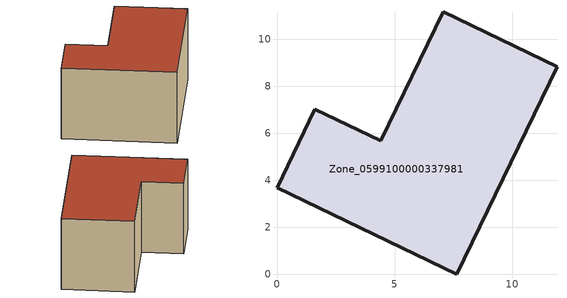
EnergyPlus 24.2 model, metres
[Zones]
Zone_0599100000337981
 floor ground (C_G): 7.65,0 0,3.68 1.6,7.02 4.42,5.67 7.08,11.17 11.91,8.83 z4.38
 wall outside (C_F): 0,3.68 7.65,0 11.91,8.83 7.08,11.17 4.42,5.67 1.6,7.02 0,3.68 z4.38:10.23
 roof outside (C_R): 1.6,7.02 0,3.68 7.65,0 11.91,8.83 7.08,11.17 4.42,5.67 z10.23
[BUILDING]
Pand.0599100000337981: North Axis=0; Terrain=City; Loads Convergence Tolerance Value=0.04; Temperature Convergence Tolerance Value=0.4; Solar Distribution=FullExterior; Maximum Number of Warmup Days=25; Minimum Number of Warmup Days=1
[Site:Location]
Rotterdam.The.Hague.AP_ZH_NLD Design_Conditions: Latitude=51.96; Longitude=4.45; Time Zone=1; Elevation=-4.5
[SITE:GROUNDTEMPERATURE:BUILDINGSURFACE]
18, 18, 18, 18, 18, 18, 18, 18, 18, 18, 18, 18
[MATERIAL] Thermal Absorptance=0.9; Solar Absorptance=0.7; Visible Absorptance=0.7
Name | Roughness | Thickness | Conductivity | Density | Specific Heat
G.TI.1975-1991 | MediumSmooth | 0.15 | 0.288461 | 540 | 1210
F.TI.1975-1991 | Rough | 0.3 | 0.230769 | 1920 | 840
R.TI.1975-1991 | MediumRough | 0.2 | 0.153846 | 1500 | 1000
[CONSTRUCTION]
C_G: G.TI.1975-1991
C_F: F.TI.1975-1991
C_R: R.TI.1975-1991
[ZONE]
Zone_0599100000337981: Type=1; Multiplier=1; Ceiling Height=Autocalculate; Volume=Autocalculate; Floor Area=autocalculate; Part of Total Floor Area=Yes
[ZONEINFILTRATION:DESIGNFLOWRATE]
Infil_Zone_0599100000337981: Zone or ZoneList or Space or SpaceList=Zone_0599100000337981; Schedule=AlwaysOn; Design Flow Rate Calculation Method=Flow/Area; Flow Rate per Floor Area=0.003; Constant Term Coefficient=1; Temperature Term Coefficient=0; Velocity Term Coefficient=0; Velocity Squared Term Coefficient=0
[HVACTEMPLATE:ZONE:IDEALLOADSAIRSYSTEM]
Zone_0599100000337981: Maximum Heating Supply Air Temperature=50; Minimum Cooling Supply Air Temperature=13; Maximum Heating Supply Air Humidity Ratio=0.0156; Minimum Cooling Supply Air Humidity Ratio=0.0077; Heating Limit=NoLimit; Cooling Limit=NoLimit; Dehumidification Control Type=ConstantSensibleHeatRatio; Cooling Sensible Heat Ratio=0.7; Dehumidification Setpoint=60; Humidification Control Type=None; Humidification Setpoint=30; Outdoor Air Method=None; Outdoor Air Flow Rate per Person=0.00944; Outdoor Air Flow Rate per Zone Floor Area=0; Outdoor Air Flow Rate per Zone=0; Demand Controlled Ventilation Type=None; Outdoor Air Economizer Type=NoEconomizer; Heat Recovery Type=None; Sensible Heat Recovery Effectiveness=0.7; Latent Heat Recovery Effectiveness=0.65
[ZONECONTROL:THERMOSTAT]
ThermostatControl_Zone_0599100000337981: Zone or ZoneList=Zone_0599100000337981; Control Type Schedule=DualSetpointControlType; Control 1=Thermostat_Zone_0599100000337981; Temperature Difference Between Cutout And Setpoint=0
[THERMOSTATSETPOINT:DUALSETPOINT]
Thermostat_Zone_0599100000337981: Heating Setpoint Temperature Schedule=HeatingSetpoint_Zone_0599100000337981; Cooling Setpoint Temperature Schedule=CoolingSetpoint_Zone_0599100000337981
[SCHEDULE:COMPACT]
HeatingSetpoint_Zone_0599100000337981: Through: 12/31, For: AllDays, Until: 24:00, 21
CoolingSetpoint_Zone_0599100000337981: Through: 12/31, For: AllDays, Until: 24:00, 24
DualSetpointControlType: Through: 12/31, For: AllDays, Until: 24:00, 4
AlwaysOn: Through: 12/31, For: AllDays, Until: 24:00, 1
